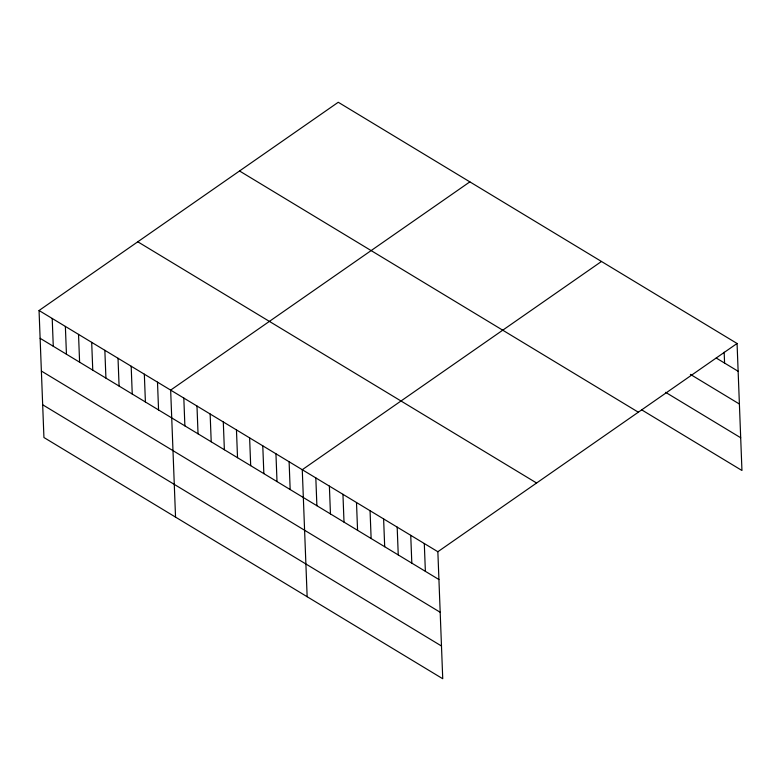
<?xml version="1.0" encoding="UTF-8"?>
<svg xmlns="http://www.w3.org/2000/svg" width="781" height="781" viewBox="0 0 781 781"><rect width="100%" height="100%" fill="white"/><g stroke="black" fill="none" stroke-linecap="round" stroke-linejoin="round"><path stroke-width="1.17" d="M39.05 310.506L437.858 551.728L442.739 678.738L43.931 437.516L39.05 310.506L338.261 102.262L737.069 343.484L741.95 470.494L641.816 409.927M469.869 181.866L170.658 390.11L175.54 517.12M601.477 261.469L302.267 469.713L307.148 596.723M437.858 551.728L737.069 343.484M716.236 358.03L738.143 371.278M690.375 374.372L739.392 404.021M665.597 392.326L740.691 437.75M239.523 170.98L638.331 412.202M137.788 241.788L536.596 483.009M40.114 338.3L438.922 579.531M41.373 371.043L440.181 612.265M42.672 404.773L441.48 646.004M724.163 352.202L724.583 363.077M424.298 543.527L425.372 571.331M410.738 535.327L411.812 563.121M397.178 527.126L398.251 554.92M383.617 518.926L384.691 546.72M370.057 510.725L371.131 538.519M356.497 502.515L357.571 530.319M342.947 494.314L344.011 522.118M329.387 486.114L330.451 513.918M315.827 477.913L316.891 505.717M289.107 461.756L290.171 489.55M275.947 453.79L277.011 481.594M262.777 445.834L263.851 473.628M249.617 437.868L250.691 465.671M236.458 429.911L237.531 457.705M223.298 421.955L224.372 449.749M210.138 413.989L211.212 441.792M196.978 406.032L198.042 433.826M183.818 398.066L184.882 425.87M157.498 382.153L158.563 409.947M144.339 374.187L145.403 401.99M131.179 366.23L132.243 394.024M118.019 358.264L119.083 386.068M104.849 350.308L105.923 378.102M91.689 342.351L92.763 370.145M78.53 334.385L79.603 362.189M65.37 326.429L66.444 354.223M52.21 318.463L53.274 346.266"/></g></svg>
